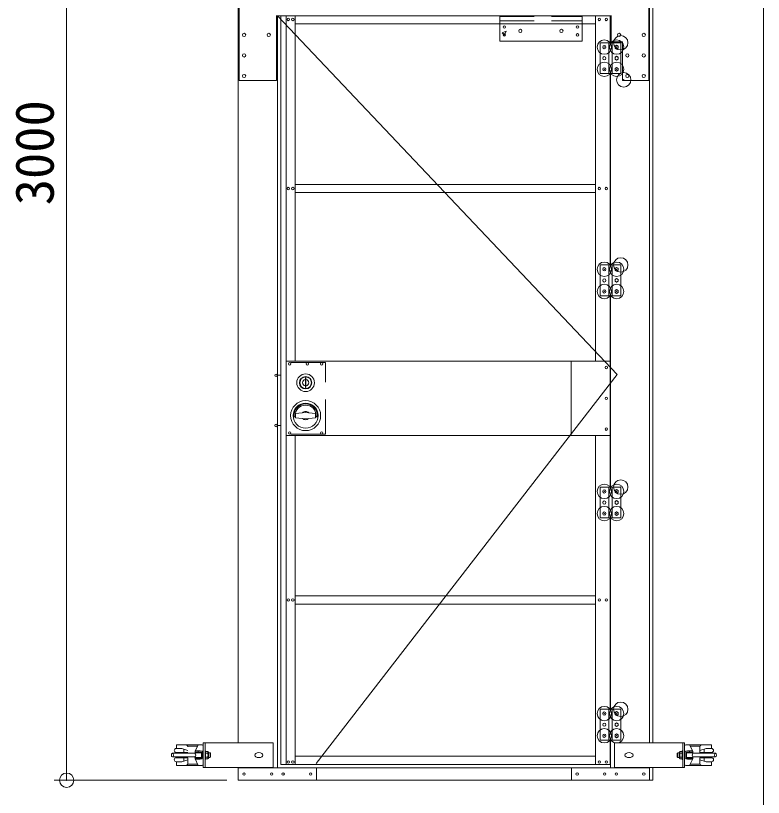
# Model space of a CAD drawing. Units: millimetres, scale not verified. Extents: x -20405 to 20405, y -7243 to 7243.
# Drawn here: x -12176 to -10358, y -2841 to -940 of the extents above; entities that cross this region are included whole.
import ezdxf
from ezdxf.enums import TextEntityAlignment as Align

# ---------------------------------------------------------------- set-up
doc = ezdxf.new("R2010")
doc.units = ezdxf.units.MM
doc.header["$LTSCALE"] = 70
doc.header["$PDMODE"] = 32
doc.header["$PDSIZE"] = 35
doc.linetypes.add('DASHED1', pattern=[1.8, 1.2, -0.6])
for name, color, linetype, lineweight in [('1-1_(3m)ﾄﾞｱﾊﾟﾈﾙ', 7, 'Continuous', 9), ('2-D_KANAGU', 2, 'Continuous', 9), ('3-7_図面枠', 7, 'Continuous', 9)]:
    doc.layers.add(name, color=color, linetype=linetype, lineweight=lineweight)
doc.styles.add('ＭＳ ゴシック', font='')
doc.styles.get('ＭＳ ゴシック').set_extended_font_data('MS Gothic')

msp = doc.modelspace()

# ---------------------------------------------------------------- linework, layer by layer
at = {"layer": '1-1_(3m)ﾄﾞｱﾊﾟﾈﾙ'}
for p, q in [((-11632.33, -899.99), (-11632.33, -1097.99)), ((-10636.32, -899.99), (-10636.32, -1097.99)), ((-10626.33, -1074.29), (-10626.33, -899.99)), ((-11634.34, -940.59), (-11632.33, -940.59)), ((-11541.33, -940), (-11541.33, -1097.99)), ((-11541.33, -940.59), (-10727.33, -940.59)), ((-11539.33, -2768.81), (-11539.33, -940.59)), ((-11530.53, -2760.61), (-11530.53, -940.59)), ((-11517.53, -2760.61), (-11517.53, -940.59)), ((-11495.66, -1780.6), (-11495.66, -940.59)), ((-10765.52, -940.59), (-10765.52, -1780.6)), ((-10730.52, -940.59), (-10730.52, -1006.29)), ((-10729.33, -940.59), (-10729.33, -1006.29)), ((-10765.52, -960.59), (-11495.66, -960.59)), ((-10998.53, -960.59), (-10998.53, -1002.59)), ((-10798.53, -960.59), (-10798.53, -1002.59)), ((-10982.97, -977.95), (-10992.97, -982.09)), ((-10987.12, -987.95), (-10992.97, -982.09)), ((-10998.53, -1002.59), (-10798.53, -1002.59)), ((-10754.32, -1006.29), (-10754.32, -1081.29)), ((-10754.32, -1006.29), (-10704.33, -1006.29)), ((-10733.73, -1006.29), (-10733.73, -1081.29)), ((-10724.92, -1006.29), (-10724.92, -1081.29)), ((-10704.33, -1006.29), (-10704.33, -1081.29)), ((-10718.33, -1014.48), (-10718.33, -1019.1)), ((-10718.33, -1019.1), (-10714.33, -1021.41)), ((-10714.33, -1021.41), (-10710.33, -1019.1)), ((-10710.33, -1014.48), (-10710.33, -1019.1)), ((-10718.33, -1041.48), (-10718.33, -1046.1)), ((-10710.33, -1041.48), (-10710.33, -1046.1)), ((-10718.33, -1046.1), (-10714.33, -1048.41)), ((-10714.33, -1048.41), (-10710.33, -1046.1)), ((-10754.32, -1081.29), (-10704.33, -1081.29)), ((-10730.52, -1081.29), (-10730.52, -1546.3)), ((-10729.33, -1081.29), (-10729.33, -1546.3)), ((-10718.33, -1068.49), (-10718.33, -1073.1)), ((-10718.33, -1073.1), (-10714.33, -1075.41)), ((-10714.33, -1075.41), (-10710.33, -1073.1)), ((-10710.33, -1068.49), (-10710.33, -1073.1)), ((-10626.33, -2707.81), (-10626.33, -1074.29)), ((-11541.33, -1097.99), (-11632.33, -1097.99)), ((-10765.52, -1350.59), (-11495.66, -1350.59)), ((-10765.52, -1370.59), (-11495.66, -1370.59)), ((-10754.32, -1546.3), (-10754.32, -1621.3)), ((-10754.32, -1546.3), (-10704.33, -1546.3)), ((-10733.73, -1546.3), (-10733.73, -1621.3)), ((-10724.92, -1546.3), (-10724.92, -1621.3)), ((-10718.33, -1554.49), (-10714.33, -1552.18)), ((-10718.33, -1554.49), (-10718.33, -1559.11)), ((-10714.33, -1552.18), (-10710.33, -1554.49)), ((-10710.33, -1554.49), (-10710.33, -1559.11)), ((-10704.33, -1546.3), (-10704.33, -1621.3)), ((-10718.33, -1581.49), (-10714.33, -1579.18)), ((-10714.33, -1579.18), (-10710.33, -1581.49)), ((-10710.33, -1581.49), (-10710.33, -1586.11)), ((-10718.33, -1608.49), (-10714.33, -1606.18)), ((-10718.33, -1608.49), (-10718.33, -1613.11)), ((-10714.33, -1606.18), (-10710.33, -1608.49)), ((-10710.33, -1608.49), (-10710.33, -1613.11)), ((-10754.32, -1621.3), (-10704.33, -1621.3)), ((-10730.52, -1621.3), (-10730.52, -2086.3)), ((-10729.33, -1621.3), (-10729.33, -2086.3)), ((-10730.52, -1780.6), (-11517.53, -1780.6)), ((-10824.86, -1781.6), (-10824.86, -1961.6)), ((-11530.53, -1814.6), (-11539.33, -1814.6)), ((-11469.79, -1820.62), (-11469.79, -1844.58)), ((-11469.79, -1844.58), (-11471.28, -1844.58)), ((-11499.03, -1912.6), (-11499.03, -1915.6)), ((-11499.03, -1915.6), (-11496.04, -1915.6)), ((-11496.04, -1912.6), (-11496.04, -1915.6)), ((-11496.04, -1914.61), (-11494.91, -1914.61)), ((-11496.02, -1912.6), (-11494.91, -1912.6)), ((-11494.91, -1907.61), (-11470.54, -1905.1)), ((-11494.91, -1907.61), (-11494.91, -1917.6)), ((-11470.54, -1920.1), (-11494.91, -1917.6)), ((-11470.54, -1905.1), (-11446.16, -1907.61)), ((-11446.16, -1917.6), (-11470.54, -1920.1)), ((-11446.16, -1907.61), (-11446.16, -1917.6)), ((-11446.16, -1911.6), (-11445.06, -1911.6)), ((-11446.16, -1913.6), (-11445.03, -1913.6)), ((-11445.03, -1912.6), (-11445.03, -1915.6)), ((-11445.03, -1915.6), (-11442.03, -1915.6)), ((-11530.53, -1936.6), (-11539.33, -1936.6)), ((-10730.52, -1960.6), (-11517.53, -1960.6)), ((-11495.66, -2760.61), (-11495.66, -1960.6)), ((-10765.52, -1960.6), (-10765.52, -2760.61)), ((-10754.32, -2086.3), (-10754.32, -2161.31)), ((-10754.32, -2086.3), (-10704.33, -2086.3)), ((-10733.73, -2086.3), (-10733.73, -2161.31)), ((-10724.92, -2086.3), (-10724.92, -2161.31)), ((-10704.33, -2086.3), (-10704.33, -2161.31)), ((-10718.33, -2094.49), (-10718.33, -2099.11)), ((-10718.33, -2099.11), (-10714.33, -2101.42)), ((-10714.33, -2101.42), (-10710.33, -2099.11)), ((-10710.33, -2094.49), (-10710.33, -2099.11)), ((-10718.33, -2121.5), (-10718.33, -2126.11)), ((-10718.33, -2126.11), (-10714.33, -2128.42)), ((-10714.33, -2128.42), (-10710.33, -2126.11)), ((-10710.33, -2121.5), (-10710.33, -2126.11)), ((-10754.32, -2161.31), (-10704.33, -2161.31)), ((-10730.52, -2161.31), (-10730.52, -2626.31)), ((-10729.33, -2161.31), (-10729.33, -2626.31)), ((-10718.33, -2148.5), (-10718.33, -2153.12)), ((-10718.33, -2153.12), (-10714.33, -2155.43)), ((-10714.33, -2155.43), (-10710.33, -2153.12)), ((-10710.33, -2148.5), (-10710.33, -2153.12)), ((-10765.52, -2350.61), (-11495.66, -2350.61)), ((-10765.52, -2370.61), (-11495.66, -2370.61)), ((-10754.32, -2626.31), (-10704.33, -2626.31)), ((-10754.32, -2626.31), (-10754.32, -2701.31)), ((-10733.73, -2626.31), (-10733.73, -2701.31)), ((-10724.92, -2626.31), (-10724.92, -2701.31)), ((-10718.33, -2634.5), (-10718.33, -2639.12)), ((-10718.33, -2639.12), (-10714.33, -2641.43)), ((-10714.33, -2641.43), (-10710.33, -2639.12)), ((-10710.33, -2634.5), (-10710.33, -2639.12)), ((-10704.33, -2626.31), (-10704.33, -2701.31)), ((-10718.33, -2661.5), (-10718.33, -2666.12)), ((-10718.33, -2666.12), (-10714.33, -2668.43)), ((-10714.33, -2668.43), (-10710.33, -2666.12)), ((-10710.33, -2661.5), (-10710.33, -2666.12)), ((-10718.33, -2688.5), (-10718.33, -2693.12)), ((-10718.33, -2693.12), (-10714.33, -2695.43)), ((-10714.33, -2695.43), (-10710.33, -2693.12)), ((-10710.33, -2688.5), (-10710.33, -2693.12)), ((-11784.84, -2712.81), (-11784.84, -2721.56)), ((-11784.84, -2712.81), (-11761.83, -2712.81)), ((-11761.83, -2712.81), (-11722.34, -2712.81)), ((-11757.26, -2715.81), (-11733.27, -2715.81)), ((-11739.34, -2728.56), (-11731.84, -2712.81)), ((-11719.34, -2767.81), (-11719.34, -2707.81)), ((-11549.33, -2707.81), (-11719.34, -2707.81)), ((-11719.34, -2712.81), (-11719.34, -2762.81)), ((-11719.34, -2731.56), (-11719.34, -2715.81)), ((-11714.84, -2707.81), (-11714.84, -2767.81)), ((-11549.33, -2767.81), (-11549.33, -2707.81)), ((-10754.32, -2701.31), (-10704.33, -2701.31)), ((-10730.52, -2701.31), (-10730.52, -2760.61)), ((-10729.33, -2701.31), (-10729.33, -2768.81)), ((-10719.32, -2707.81), (-10719.32, -2767.81)), ((-10719.32, -2707.81), (-10549.32, -2707.81)), ((-10553.82, -2707.81), (-10553.82, -2767.81)), ((-10549.32, -2712.81), (-10549.32, -2767.81)), ((-10506.82, -2712.81), (-10546.33, -2712.81)), ((-10529.32, -2728.56), (-10536.83, -2712.81)), ((-10511.41, -2715.81), (-10535.4, -2715.81)), ((-10483.82, -2712.81), (-10506.82, -2712.81)), ((-10483.82, -2712.81), (-10483.82, -2721.56)), ((-11794.61, -2733.31), (-11739.84, -2733.31)), ((-11784.84, -2731.56), (-11784.84, -2733.31)), ((-11784.84, -2731.56), (-11756.84, -2731.56)), ((-11766.84, -2731.56), (-11766.84, -2723.22)), ((-11739.84, -2732.31), (-11723.84, -2732.31)), ((-11739.84, -2733.31), (-11739.84, -2732.31)), ((-11739.34, -2728.56), (-11722.34, -2728.56)), ((-11739.34, -2728.56), (-11739.34, -2731.56)), ((-11739.34, -2731.56), (-11722.34, -2731.56)), ((-11736.84, -2727.56), (-11736.84, -2728.56)), ((-11731.84, -2728.56), (-11731.84, -2731.56)), ((-11723.84, -2743.31), (-11723.84, -2732.31)), ((-11722.34, -2731.56), (-11722.34, -2744.06)), ((-11719.34, -2744.06), (-11719.34, -2731.56)), ((-11713.83, -2727.31), (-11714.84, -2727.31)), ((-11713.83, -2748.31), (-11713.83, -2727.31)), ((-11713.83, -2728.81), (-11708.84, -2728.81)), ((-11713.83, -2732.81), (-11706.83, -2732.81)), ((-11708.84, -2728.81), (-11706.83, -2729.81)), ((-11706.83, -2745.81), (-11706.83, -2729.81)), ((-11706.83, -2732.31), (-11702.84, -2732.31)), ((-11701.84, -2733.31), (-11702.84, -2732.31)), ((-11702.84, -2743.31), (-11702.84, -2732.31)), ((-11701.84, -2742.31), (-11701.84, -2733.31)), ((-10561.82, -2732.31), (-10565.83, -2732.31)), ((-10565.83, -2743.31), (-10565.83, -2732.31)), ((-10559.82, -2728.81), (-10561.82, -2729.81)), ((-10561.82, -2745.81), (-10561.82, -2729.81)), ((-10554.82, -2732.81), (-10561.82, -2732.81)), ((-10554.82, -2728.81), (-10559.82, -2728.81)), ((-10554.82, -2748.31), (-10554.82, -2727.31)), ((-10554.82, -2727.31), (-10553.82, -2727.31)), ((-10553.82, -2748.31), (-10553.82, -2727.31)), ((-10529.32, -2728.56), (-10546.33, -2728.56)), ((-10529.32, -2731.56), (-10546.33, -2731.56)), ((-10546.33, -2731.56), (-10546.33, -2744.06)), ((-10528.83, -2732.31), (-10544.83, -2732.31)), ((-10544.83, -2743.31), (-10544.83, -2732.31)), ((-10531.82, -2727.56), (-10541.82, -2727.56)), ((-10541.82, -2727.56), (-10541.82, -2728.56)), ((-10536.83, -2728.56), (-10536.83, -2731.56)), ((-10531.82, -2727.56), (-10531.82, -2728.56)), ((-10529.32, -2728.56), (-10529.32, -2731.56)), ((-10528.83, -2733.31), (-10528.83, -2732.31)), ((-10474.06, -2733.31), (-10528.83, -2733.31)), ((-10511.82, -2717.81), (-10511.82, -2731.56)), ((-10496.82, -2721.56), (-10511.82, -2726.56)), ((-10483.82, -2731.56), (-10511.82, -2731.56)), ((-10501.83, -2731.56), (-10501.83, -2723.22)), ((-10483.82, -2721.56), (-10496.82, -2721.56)), ((-10483.82, -2731.56), (-10483.82, -2733.31)), ((-11794.61, -2742.31), (-11739.84, -2742.31)), ((-11784.84, -2754.06), (-11784.84, -2762.81)), ((-11784.84, -2754.06), (-11771.84, -2754.06)), ((-11771.84, -2754.06), (-11756.84, -2749.06)), ((-11766.84, -2752.39), (-11766.84, -2744.06)), ((-11756.84, -2744.06), (-11756.84, -2757.81)), ((-11739.84, -2743.31), (-11739.84, -2742.31)), ((-11739.84, -2743.31), (-11723.84, -2743.31)), ((-11739.34, -2744.06), (-11722.34, -2744.06)), ((-11739.34, -2744.06), (-11739.34, -2747.06)), ((-11731.84, -2762.81), (-11739.34, -2747.06)), ((-11739.34, -2747.06), (-11722.34, -2747.06)), ((-11736.84, -2747.06), (-11736.84, -2748.06)), ((-11736.84, -2748.06), (-11726.83, -2748.06)), ((-11731.84, -2744.06), (-11731.84, -2747.06)), ((-11726.83, -2747.06), (-11726.83, -2748.06)), ((-11719.34, -2744.06), (-11719.34, -2759.81)), ((-11713.83, -2742.81), (-11706.83, -2742.81)), ((-11713.83, -2746.81), (-11708.84, -2746.81)), ((-11708.84, -2746.81), (-11706.83, -2745.81)), ((-11706.83, -2743.31), (-11702.84, -2743.31)), ((-11701.84, -2742.31), (-11702.84, -2743.31)), ((-10765.52, -2740.61), (-11495.66, -2740.61)), ((-10566.82, -2742.31), (-10565.83, -2743.31)), ((-10561.82, -2743.31), (-10565.83, -2743.31)), ((-10554.82, -2742.81), (-10561.82, -2742.81)), ((-10559.82, -2746.81), (-10561.82, -2745.81)), ((-10554.82, -2746.81), (-10559.82, -2746.81)), ((-10554.82, -2748.31), (-10553.82, -2748.31)), ((-10549.32, -2744.06), (-10549.32, -2759.81)), ((-10529.32, -2744.06), (-10546.33, -2744.06)), ((-10529.32, -2747.06), (-10546.33, -2747.06)), ((-10528.83, -2743.31), (-10544.83, -2743.31)), ((-10541.82, -2747.06), (-10541.82, -2748.06)), ((-10531.82, -2748.06), (-10541.82, -2748.06)), ((-10536.83, -2744.06), (-10536.83, -2747.06)), ((-10536.83, -2762.81), (-10529.32, -2747.06)), ((-10531.82, -2747.06), (-10531.82, -2748.06)), ((-10529.32, -2744.06), (-10529.32, -2747.06)), ((-10528.83, -2743.31), (-10528.83, -2742.31)), ((-10474.06, -2742.31), (-10528.83, -2742.31)), ((-10511.82, -2744.06), (-10511.82, -2757.81)), ((-10496.82, -2754.06), (-10511.82, -2749.06)), ((-10501.83, -2752.39), (-10501.83, -2744.06)), ((-10483.82, -2754.06), (-10496.82, -2754.06)), ((-10483.82, -2754.06), (-10483.82, -2762.81)), ((-11784.84, -2762.81), (-11761.83, -2762.81)), ((-11722.34, -2762.81), (-11761.83, -2762.81)), ((-11757.26, -2759.81), (-11733.27, -2759.81)), ((-11549.33, -2767.81), (-11719.34, -2767.81)), ((-11634.34, -2798.81), (-11634.34, -2767.81)), ((-11634.34, -2798.81), (-11634.34, -2767.81)), ((-11539.33, -2768.81), (-11634.34, -2768.81)), ((-10729.33, -2768.81), (-11539.33, -2768.81)), ((-10730.52, -2760.61), (-11530.53, -2760.61)), ((-11444.33, -2768.81), (-11444.33, -2798.81)), ((-10824.33, -2768.81), (-10634.32, -2768.81)), ((-10824.33, -2768.81), (-10824.33, -2798.81)), ((-10719.32, -2767.81), (-10549.32, -2767.81)), ((-10634.32, -2767.81), (-10634.32, -2798.81)), ((-10626.33, -2798.81), (-10626.33, -2767.81)), ((-10546.33, -2762.81), (-10506.82, -2762.81)), ((-10511.41, -2759.81), (-10535.4, -2759.81)), ((-10483.82, -2762.81), (-10506.82, -2762.81)), ((-10626.33, -2798.81), (-11634.34, -2798.81))]:
    msp.add_line(p, q, dxfattribs=at)
at = {"layer": '1-1_(3m)ﾄﾞｱﾊﾟﾈﾙ', "linetype": 'DASHED1'}
for p, q in [((-10998.53, -942.59), (-10998.53, -960.59)), ((-10998.53, -942.59), (-10798.53, -942.59)), ((-10798.53, -942.59), (-10798.53, -960.59)), ((-10998.53, -952.59), (-10798.53, -952.59)), ((-11422.54, -1783.6), (-11517.53, -1783.6)), ((-11422.54, -1957.52), (-11422.54, -1783.6)), ((-11422.54, -1957.52), (-11517.53, -1957.52))]:
    msp.add_line(p, q, dxfattribs=at)
at = {"layer": '1-1_(3m)ﾄﾞｱﾊﾟﾈﾙ', "color": 134}
for p, q in [((-10982.97, -977.95), (-10992.97, -982.09)), ((-10987.12, -987.95), (-10992.97, -982.09)), ((-10982.97, -977.95), (-10987.12, -987.95))]:
    msp.add_line(p, q, dxfattribs=at)
at = {"layer": '1-1_(3m)ﾄﾞｱﾊﾟﾈﾙ'}
for points in [[(-11634.34, -2707.81), (-11634.34, -2602.77), (-11634.34, -1345.55), (-11634.34, -899.99)], [(-10634.32, -899.99), (-10634.32, -2602.77), (-10634.32, -2707.81)], [(-11444.93, -2758.16), (-10713, -1812.52), (-11539.33, -940.59)], [(-10727.33, -940), (-10727.33, -1004.29), (-10700.33, -1004.29), (-10700.33, -1097.99), (-10636.32, -1097.99)], [(-10718.33, -1014.48), (-10714.33, -1012.17), (-10710.33, -1014.48)], [(-10718.33, -1041.48), (-10714.33, -1039.17), (-10710.33, -1041.48)], [(-10718.33, -1068.49), (-10714.33, -1066.18), (-10710.33, -1068.49)], [(-10718.33, -1559.11), (-10714.33, -1561.42), (-10710.33, -1559.11)], [(-10718.33, -1581.49), (-10718.33, -1586.11), (-10714.33, -1588.42), (-10710.33, -1586.11)], [(-10718.33, -1613.11), (-10714.33, -1615.42), (-10710.33, -1613.11)], [(-11469.79, -1820.62), (-11471.28, -1820.62), (-11471.28, -1844.58)], [(-10718.33, -2094.49), (-10714.33, -2092.19), (-10710.33, -2094.49)], [(-10718.33, -2121.5), (-10714.33, -2119.19), (-10710.33, -2121.5)], [(-10718.33, -2148.5), (-10714.33, -2146.19), (-10710.33, -2148.5)], [(-10718.33, -2634.5), (-10714.33, -2632.19), (-10710.33, -2634.5)], [(-10718.33, -2661.5), (-10714.33, -2659.19), (-10710.33, -2661.5)], [(-10718.33, -2688.5), (-10714.33, -2686.19), (-10710.33, -2688.5)], [(-10549.32, -2744.06), (-10549.32, -2731.56), (-10549.32, -2707.81)], [(-11784.84, -2721.56), (-11771.84, -2721.56), (-11756.84, -2726.56)], [(-11736.84, -2727.56), (-11726.83, -2727.56), (-11726.83, -2728.56)], [(-11713.83, -2748.31), (-11714.84, -2748.31), (-11714.84, -2727.31)], [(-10566.82, -2742.31), (-10566.82, -2733.31), (-10565.83, -2732.31)], [(-11784.84, -2742.31), (-11784.84, -2744.06), (-11756.84, -2744.06)], [(-10483.82, -2742.31), (-10483.82, -2744.06), (-10511.82, -2744.06)]]:
    msp.add_lwpolyline(points, dxfattribs=at)
for centre, radius in [((-11512.66, -949.59), 3), ((-11501.66, -949.59), 3), ((-10756.53, -949.59), 3), ((-10739.53, -949.59), 3), ((-10987.53, -968.09), 3), ((-10809.53, -968.09), 3), ((-11620.34, -986.99), 4), ((-11560.33, -986.99), 4), ((-10987.53, -987.09), 3), ((-10948.53, -977.59), 4), ((-10848.53, -977.59), 4), ((-10809.53, -987.09), 3), ((-10708.33, -986.99), 4), ((-10648.32, -986.99), 4), ((-10744.33, -1016.79), 4), ((-10714.33, -1016.79), 4), ((-11620.34, -1036.99), 4), ((-10744.33, -1043.79), 4), ((-10714.33, -1043.79), 4), ((-10688.33, -1036.99), 4), ((-10648.32, -1036.99), 4), ((-11620.34, -1086.99), 4), ((-10744.33, -1070.79), 4), ((-10714.33, -1070.79), 4), ((-10688.33, -1086.99), 4), ((-10648.32, -1086.99), 4), ((-11512.66, -1360.6), 3), ((-11501.66, -1360.6), 3), ((-10756.53, -1360.6), 3), ((-10739.53, -1360.6), 3), ((-10744.33, -1556.8), 4), ((-10714.33, -1556.8), 4), ((-10744.33, -1583.8), 4), ((-10714.33, -1583.8), 4), ((-10744.33, -1610.8), 4), ((-10714.33, -1610.8), 4), ((-11509.53, -1786.6), 3), ((-11466.22, -1786.6), 3), ((-11431.53, -1786.6), 3), ((-10739.53, -1795.6), 3), ((-11542.34, -1814.6), 3), ((-11470.54, -1832.6), 21.5), ((-11470.54, -1832.6), 15), ((-11470.54, -1832.6), 14), ((-11470.54, -1912.6), 36.5), ((-10739.53, -1870.6), 3), ((-11470.54, -1912.6), 30.5), ((-11542.34, -1936.6), 3), ((-11509.53, -1954.6), 3), ((-11431.53, -1954.6), 3), ((-10739.53, -1945.37), 3), ((-10744.33, -2096.8), 4), ((-10714.33, -2096.8), 4), ((-10744.33, -2123.81), 4), ((-10714.33, -2123.81), 4), ((-10744.33, -2150.81), 4), ((-10714.33, -2150.81), 4), ((-11512.66, -2360.6), 3), ((-11501.66, -2360.6), 3), ((-10756.53, -2360.6), 3), ((-10739.53, -2360.6), 3), ((-10744.33, -2636.81), 4), ((-10714.33, -2636.81), 4), ((-10744.33, -2663.81), 4), ((-10714.33, -2663.81), 4), ((-10744.33, -2690.81), 4), ((-10714.33, -2690.81), 4), ((-11512.66, -2754.61), 3), ((-11501.66, -2754.61), 3), ((-10756.53, -2754.61), 3), ((-10739.53, -2754.61), 3), ((-11620.34, -2783.81), 3), ((-11553.33, -2783.81), 3), ((-11525.33, -2783.81), 3), ((-11458.33, -2783.81), 3), ((-10810.33, -2783.81), 3), ((-10743.33, -2783.81), 3), ((-10715.33, -2783.81), 3), ((-10648.32, -2783.81), 3)]:
    msp.add_circle(centre, radius, dxfattribs=at)
for centre, radius, start, end in [((-11470.54, -1832.6), 7.5, 95.739, 264.261), ((-11470.54, -1832.6), 7.5, 275.739, 84.261), ((-11470.54, -1912.6), 28.5, 353.958, 180), ((-11470.54, -1912.6), 25.5, 0, 180), ((-11470.54, -1912.6), 10, 42.396, 137.604), ((-11470.54, -1912.6), 10, 222.396, 317.604), ((-11761.83, -2717.81), 5, 0, 90), ((-11722.34, -2715.81), 3, 0, 90), ((-10546.33, -2715.81), 3, 90, 180), ((-10506.82, -2717.81), 5, 90, 180), ((-11784.84, -2726.56), 5, 90, 270), ((-11743.9, -2737.81), 6.06, 312.075, 47.925), ((-11722.34, -2731.56), 3, 0, 90), ((-11710.34, -2730.81), 2.5, 306.791, 53.209), ((-11720.83, -2737.81), 13, 337.38, 22.62), ((-10558.33, -2730.81), 2.5, 126.791, 233.209), ((-10547.82, -2737.81), 13, 157.38, 202.62), ((-10546.33, -2731.56), 3, 90, 180), ((-10524.76, -2737.81), 6.06, 132.075, 227.925), ((-10483.82, -2726.56), 5, 270, 90), ((-11784.84, -2749.06), 5, 90, 270), ((-11722.34, -2744.06), 3, 270, 0), ((-11710.34, -2744.81), 2.5, 306.791, 53.209), ((-10558.33, -2744.81), 2.5, 126.791, 233.209), ((-10546.33, -2744.06), 3, 180, 270), ((-10483.82, -2749.06), 5, 270, 90), ((-11761.83, -2757.81), 5, 270, 0), ((-11722.34, -2759.81), 3, 270, 0), ((-10546.33, -2759.81), 3, 180, 270), ((-10506.82, -2757.81), 5, 180, 270)]:
    msp.add_arc(centre, radius, start, end, dxfattribs=at)
for centre, major_axis, ratio in [((-11794.61, -2737.81), (0, 4.5), 0.543622), ((-11584.33, -2737.81), (-10, 0), 0.6), ((-10684.32, -2737.81), (10, 0), 0.6), ((-10474.06, -2737.81), (0, 4.5), 0.543622)]:
    msp.add_ellipse(centre, major_axis=major_axis, ratio=ratio, dxfattribs=at)
for p in [(-10744.33, -1016.79), (-10714.33, -1016.79), (-10704.33, -1006.29), (-10744.33, -1070.79), (-10714.33, -1070.79), (-10697.13, -1096.29), (-10704.33, -1546.3), (-10744.33, -1556.8), (-10714.33, -1556.8), (-10744.33, -1610.8), (-10714.33, -1610.8), (-10704.33, -2086.3), (-10744.33, -2096.8), (-10714.33, -2096.8), (-10744.33, -2150.81), (-10714.33, -2150.81), (-10744.33, -2636.81), (-10714.33, -2636.81), (-10704.33, -2626.31), (-10744.33, -2690.81), (-10714.33, -2690.81)]:
    msp.add_point(p, dxfattribs=at)
at = {"layer": '2-D_KANAGU'}
for p, q in [((-12051.61, -2798.81), (-12051.61, 201.22)), ((-12051.61, 101.22), (-12051.61, -2698.81)), ((-11662.34, -2798.81), (-12081.62, -2798.81))]:
    msp.add_line(p, q, dxfattribs=at)
msp.add_point((-12051.61, -2798.81), dxfattribs=at)
at = {"layer": '3-7_図面枠'}
msp.add_line((-10357.62, 7242.75), (-10357.62, -3257.25), dxfattribs=at)

# ---------------------------------------------------------------- texts
at = {"layer": '2-D_KANAGU', "style": 'ＭＳ ゴシック'}
msp.add_text('3000', height=93.84, rotation=90, dxfattribs=at).set_placement((-12054.82, -1401.2), align=Align.BOTTOM_LEFT)

doc.saveas('drawing.dxf')
